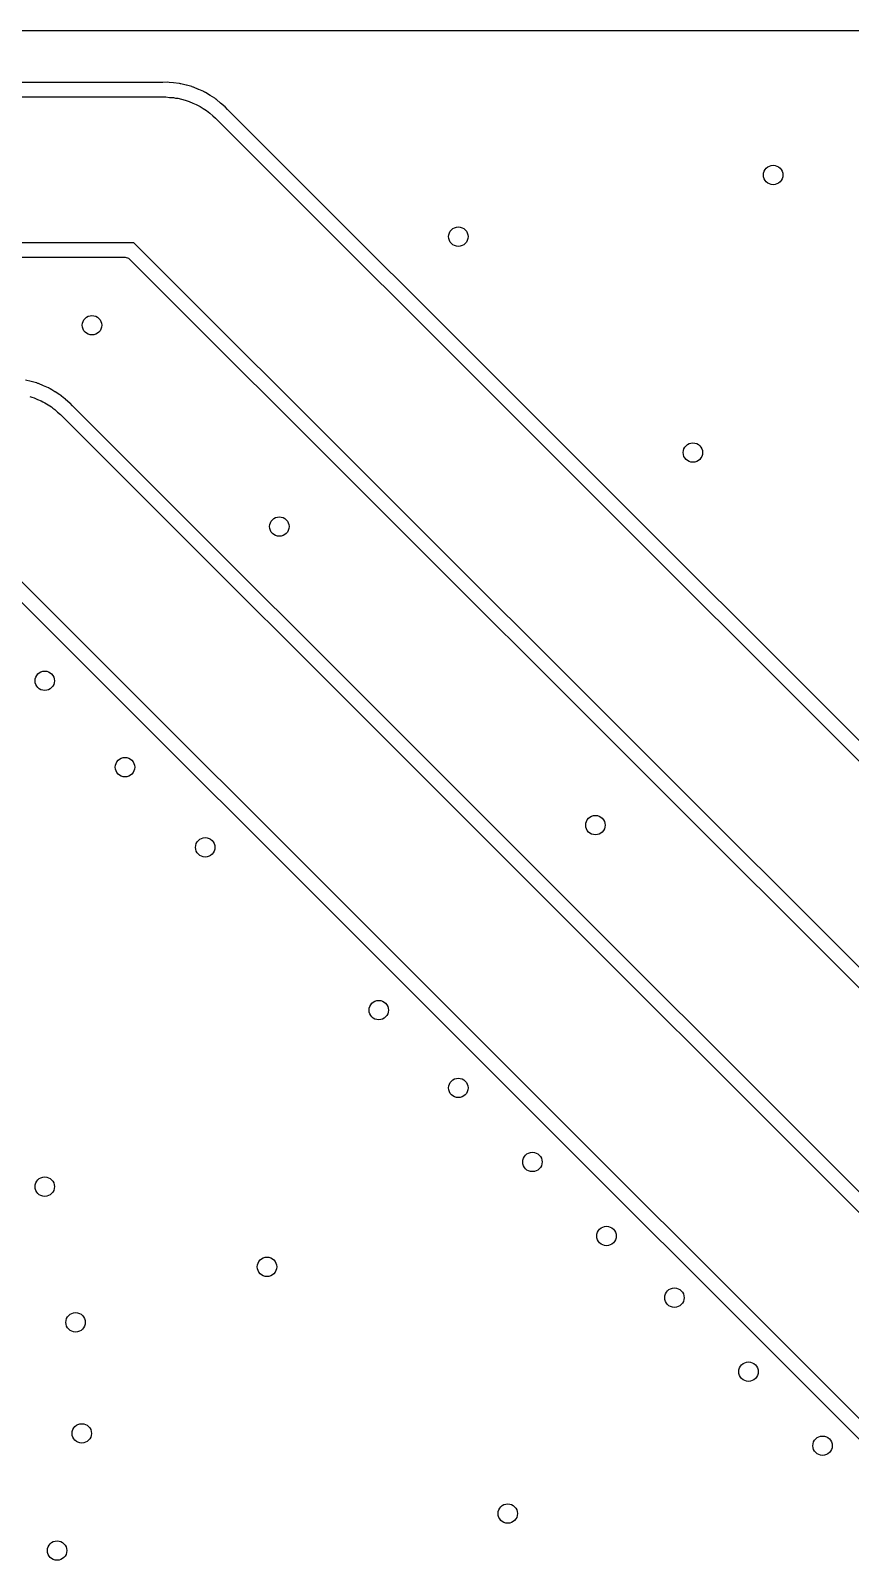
# Model space of a CAD drawing. Extents: x 4.14 to 8.85, y -5.31 to -1.77.
# Drawn here: x 6.309 to 6.973, y -3.015 to -1.773 of the extents above; entities that cross this region are included whole.
import ezdxf

# ---------------------------------------------------------------- set-up
doc = ezdxf.new("R2010")
doc.units = 0
doc.header["$MEASUREMENT"] = 0
doc.layers.add('BLACK', color=7, linetype='CONTINUOUS')

msp = doc.modelspace()

# ---------------------------------------------------------------- linework, layer by layer
at = {"layer": 'BLACK', "linetype": 'CONTINUOUS'}
for p, q in [((4.14018, -1.77301), (7.67085, -1.77301)), ((6.4154, -1.81494), (5.52187, -1.81494)), ((6.41555, -1.81494), (6.4154, -1.81494)), ((6.41563, -1.81494), (6.41555, -1.81494)), ((6.41976, -1.81481), (6.41563, -1.81494)), ((6.42085, -1.81494), (6.41976, -1.81481)), ((6.42434, -1.81535), (6.42085, -1.81494)), ((6.42442, -1.81536), (6.42434, -1.81535)), ((6.42882, -1.8158), (6.42442, -1.81536)), ((6.42901, -1.81582), (6.42882, -1.8158)), ((6.42882, -1.8158), (6.42882, -1.8158)), ((6.42918, -1.81587), (6.42901, -1.81582)), ((6.42929, -1.8159), (6.42918, -1.81587)), ((6.42918, -1.81587), (6.42918, -1.81587)), ((6.42993, -1.81601), (6.42929, -1.8159)), ((6.43023, -1.81605), (6.42993, -1.81601)), ((6.43467, -1.81726), (6.43023, -1.81605)), ((6.43475, -1.81728), (6.43467, -1.81726)), ((6.43691, -1.81783), (6.43475, -1.81728)), ((6.43904, -1.81837), (6.43691, -1.81783)), ((6.43922, -1.81842), (6.43904, -1.81837)), ((6.43904, -1.81837), (6.43904, -1.81837)), ((6.43949, -1.81853), (6.43922, -1.81842)), ((6.4401, -1.81874), (6.43949, -1.81853)), ((6.44021, -1.81877), (6.4401, -1.81874)), ((6.44039, -1.81882), (6.44021, -1.81877)), ((6.44056, -1.81889), (6.44039, -1.81882)), ((6.44461, -1.82067), (6.44056, -1.81889)), ((6.44056, -1.81889), (6.44056, -1.81889)), ((6.44469, -1.82071), (6.44461, -1.82067)), ((6.44876, -1.82242), (6.44469, -1.82071)), ((6.44893, -1.82249), (6.44876, -1.82242)), ((6.44909, -1.82259), (6.44893, -1.82249)), ((6.44919, -1.82264), (6.44909, -1.82259)), ((6.44909, -1.82259), (6.44909, -1.82259)), ((6.44976, -1.82294), (6.44919, -1.82264)), ((6.44981, -1.82297), (6.44976, -1.82294)), ((6.45003, -1.82306), (6.44981, -1.82297)), ((6.45019, -1.82316), (6.45003, -1.82306)), ((6.45393, -1.82552), (6.45019, -1.82316)), ((6.45019, -1.82316), (6.45019, -1.82316)), ((5.51883, -1.82677), (6.41666, -1.82677)), ((6.41666, -1.82677), (6.4181, -1.82679)), ((6.4181, -1.82679), (6.42118, -1.82712)), ((6.42118, -1.82712), (6.42427, -1.82726)), ((6.42427, -1.82726), (6.42598, -1.82763)), ((6.42598, -1.82763), (6.42773, -1.82782)), ((6.42773, -1.82782), (6.43071, -1.82864)), ((6.43071, -1.82864), (6.43373, -1.82929)), ((6.43373, -1.82929), (6.43536, -1.82994)), ((6.43536, -1.82994), (6.43705, -1.8304)), ((6.43705, -1.8304), (6.43986, -1.83171)), ((6.43986, -1.83171), (6.44273, -1.83284)), ((6.44273, -1.83284), (6.44424, -1.83374)), ((6.44424, -1.83374), (6.44583, -1.83448)), ((6.44583, -1.83448), (6.44839, -1.83622)), ((6.44839, -1.83622), (6.45104, -1.83781)), ((6.454, -1.82557), (6.45393, -1.82552)), ((6.45778, -1.82786), (6.454, -1.82557)), ((6.45794, -1.82796), (6.45778, -1.82786)), ((6.45778, -1.82786), (6.45778, -1.82786)), ((6.45808, -1.82807), (6.45794, -1.82796)), ((6.45817, -1.82815), (6.45808, -1.82807)), ((6.45808, -1.82807), (6.45808, -1.82807)), ((6.45869, -1.82853), (6.45817, -1.82815)), ((6.45894, -1.82868), (6.45869, -1.82853)), ((6.45908, -1.8288), (6.45894, -1.82868)), ((6.45908, -1.82881), (6.45908, -1.8288)), ((6.46243, -1.83169), (6.45908, -1.82881)), ((6.4625, -1.83174), (6.46243, -1.83169)), ((6.46604, -1.83469), (6.4625, -1.83174)), ((6.46616, -1.83483), (6.46604, -1.83469)), ((6.46816, -1.83706), (6.46616, -1.83483)), ((6.46616, -1.83483), (6.46616, -1.83483)), ((6.46835, -1.83727), (6.46816, -1.83706)), ((7.3755, -2.74442), (6.46835, -1.83727)), ((6.45104, -1.83781), (6.45238, -1.83894)), ((6.45238, -1.83894), (6.45383, -1.83993)), ((6.45383, -1.83993), (6.45606, -1.84207)), ((6.45606, -1.84207), (6.45842, -1.84407)), ((6.45842, -1.84407), (7.36459, -2.75024)), ((6.3922, -1.94488), (5.50683, -1.94488)), ((7.28108, -2.83376), (6.3922, -1.94488)), ((5.50809, -1.95671), (6.38524, -1.95671)), ((6.38524, -1.95671), (6.38793, -1.9575)), ((6.38793, -1.9575), (6.38875, -1.95817)), ((6.38875, -1.95817), (7.2746, -2.84402)), ((6.309, -2.05742), (6.30455, -2.05621)), ((6.30907, -2.05744), (6.309, -2.05742)), ((6.31018, -2.05772), (6.30907, -2.05744)), ((6.31336, -2.05853), (6.31018, -2.05772)), ((6.31354, -2.05857), (6.31336, -2.05853)), ((6.31336, -2.05853), (6.31336, -2.05853)), ((6.31381, -2.05869), (6.31354, -2.05857)), ((6.31443, -2.0589), (6.31381, -2.05869)), ((6.31453, -2.05893), (6.31443, -2.0589)), ((6.31471, -2.05898), (6.31453, -2.05893)), ((6.31488, -2.05905), (6.31471, -2.05898)), ((6.31893, -2.06083), (6.31488, -2.05905)), ((6.31488, -2.05905), (6.31488, -2.05905)), ((6.31901, -2.06087), (6.31893, -2.06083)), ((6.32309, -2.06258), (6.31901, -2.06087)), ((6.30805, -2.06945), (6.30969, -2.07009)), ((6.30969, -2.07009), (6.31138, -2.07056)), ((6.31138, -2.07056), (6.31418, -2.07186)), ((6.31418, -2.07186), (6.31706, -2.073)), ((6.31706, -2.073), (6.31856, -2.0739)), ((6.32326, -2.06265), (6.32309, -2.06258)), ((6.32341, -2.06274), (6.32326, -2.06265)), ((6.32351, -2.0628), (6.32341, -2.06274)), ((6.32341, -2.06274), (6.32341, -2.06274)), ((6.32409, -2.0631), (6.32351, -2.0628)), ((6.32419, -2.06315), (6.32409, -2.0631)), ((6.32436, -2.06322), (6.32419, -2.06315)), ((6.32419, -2.06315), (6.32419, -2.06315)), ((6.32586, -2.06417), (6.32436, -2.06322)), ((6.32825, -2.06568), (6.32586, -2.06417)), ((6.32833, -2.06572), (6.32825, -2.06568)), ((6.33226, -2.06811), (6.32833, -2.06572)), ((6.3324, -2.06823), (6.33226, -2.06811)), ((6.33249, -2.0683), (6.3324, -2.06823)), ((6.33302, -2.06868), (6.33249, -2.0683)), ((6.33327, -2.06884), (6.33302, -2.06868)), ((6.33341, -2.06896), (6.33327, -2.06884)), ((6.33526, -2.07056), (6.33341, -2.06896)), ((6.33341, -2.06896), (6.33341, -2.06896)), ((6.33601, -2.07121), (6.33526, -2.07056)), ((6.33676, -2.07185), (6.33601, -2.07121)), ((6.33682, -2.0719), (6.33676, -2.07185)), ((6.34036, -2.07485), (6.33682, -2.0719)), ((6.31856, -2.0739), (6.32015, -2.07464)), ((6.32015, -2.07464), (6.32271, -2.07638)), ((6.32271, -2.07638), (6.32536, -2.07797)), ((6.32536, -2.07797), (6.3267, -2.0791)), ((6.3267, -2.0791), (6.32815, -2.08009)), ((6.32815, -2.08009), (6.33038, -2.08223)), ((6.33038, -2.08223), (6.33274, -2.08423)), ((6.33274, -2.08423), (7.62176, -3.37324)), ((6.34049, -2.07499), (6.34036, -2.07485)), ((6.34248, -2.07722), (6.34049, -2.07499)), ((6.34049, -2.07499), (6.34049, -2.07499)), ((6.34267, -2.07742), (6.34248, -2.07722)), ((7.62923, -3.36398), (6.34267, -2.07742)), ((7.52094, -3.43946), (6.26652, -2.18504)), ((6.26308, -2.19832), (7.50766, -3.44291))]:
    msp.add_line(p, q, dxfattribs=at)
at = {"layer": 'BLACK'}
for centre in [(6.91, -1.89), (6.655, -1.94), (6.35827, -2.01181), (6.845, -2.115), (6.51, -2.175), (6.32, -2.3), (6.385, -2.37), (6.766, -2.417), (6.45, -2.435), (6.59055, -2.56693), (6.655, -2.63), (6.715, -2.69), (6.32, -2.71), (6.775, -2.75), (6.5, -2.775), (6.83, -2.8), (6.345, -2.82), (6.89, -2.86), (6.35, -2.91), (6.95, -2.92), (6.695, -2.975), (6.33, -3.005)]:
    msp.add_circle(centre, 0.00787, dxfattribs=at)

doc.saveas('drawing.dxf')
